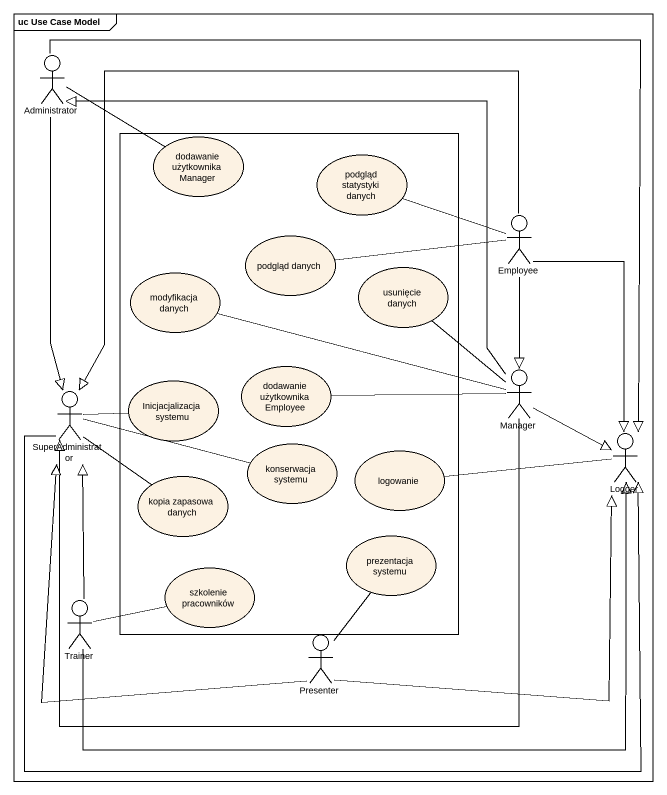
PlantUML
@startuml
mainframe uc Use Case Model
actor Administrator
rectangle " " as rectangle1 {
  usecase "dodawanie użytkownika Manager" as dodawanie_użytkownika
  usecase "podgląd statystyki danych" as podgląd_statystyki_danych
  usecase "podgląd danych" as podgląd_danych
  usecase "modyfikacja danych" as modyfikacja_danych
  usecase "usunięcie danych" as usunięcie_danych
  usecase "Inicjacjalizacja systemu" as Inicjacjalizacja_systemu
  usecase "dodawanie użytkownika Employee" as dodawanie_użytkownika_2
  usecase "konserwacja systemu" as konserwacja_systemu
  usecase logowanie
  usecase "kopia zapasowa danych" as kopia_zapasowa_danych
  usecase "prezentacja systemu" as prezentacja_systemu
  usecase "szkolenie pracowników" as szkolenie_pracowników
}
actor Employee
actor SuperAdministrator
actor Manager
actor Logger
actor Trainer
actor Presenter
Administrator -right- dodawanie_użytkownika
Administrator --|> SuperAdministrator
Administrator --|> Logger
Employee -left- podgląd_statystyki_danych
Employee -left- podgląd_danych
Employee -left-|> SuperAdministrator
Employee --|> Manager
Employee --|> Logger
SuperAdministrator -right- Inicjacjalizacja_systemu
SuperAdministrator -right-|> Logger
SuperAdministrator -right- konserwacja_systemu
SuperAdministrator -- kopia_zapasowa_danych
Manager -up-|> Administrator
Manager -left- modyfikacja_danych
Manager -up- usunięcie_danych
Manager -left-|> SuperAdministrator
Manager -left- dodawanie_użytkownika_2
Manager --|> Logger
logowanie -right- Logger
Trainer -up-|> SuperAdministrator
Trainer -right-|> Logger
Trainer -right- szkolenie_pracowników
Presenter -up-|> SuperAdministrator
Presenter -up-|> Logger
Presenter -up- prezentacja_systemu
@enduml
